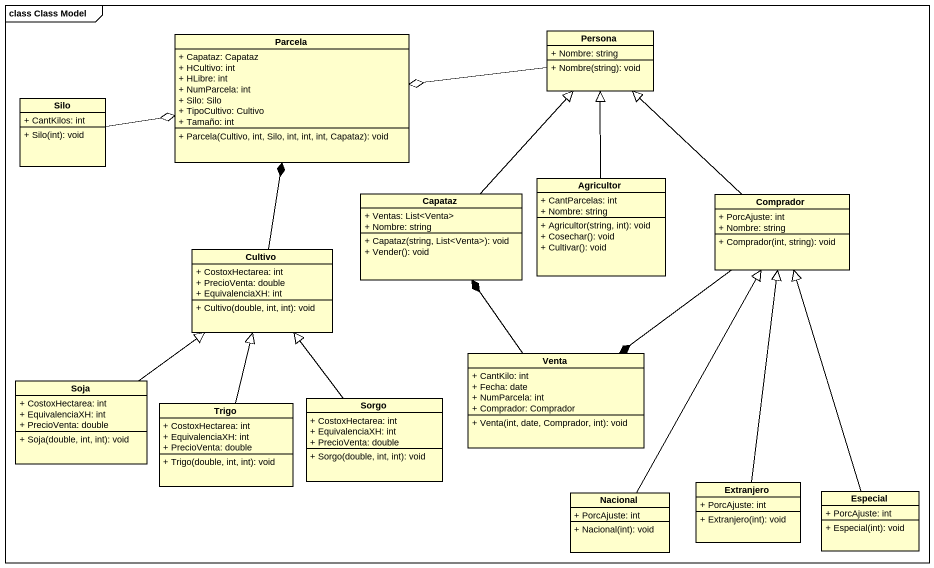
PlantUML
@startuml
mainframe class Class Model
hide circle
hide empty members
skinparam classAttributeIconSize 0
class Parcela {
  + Capataz: Capataz
  + HCultivo: int
  + HLibre: int
  + NumParcela: int
  + Silo: Silo
  + TipoCultivo: Cultivo
  + Tamaño: int
  + Parcela(Cultivo, int, Silo, int, int, int, Capataz): void
}
class Persona {
  + Nombre: string
  + Nombre(string): void
}
class Silo {
  + CantKilos: int
  + Silo(int): void
}
class Capataz {
  + Ventas: List<Venta>
  + Nombre: string
  + Capataz(string, List<Venta>): void
  + Vender(): void
}
class Agricultor {
  + CantParcelas: int
  + Nombre: string
  + Agricultor(string, int): void
  + Cosechar(): void
  + Cultivar(): void
}
class Comprador {
  + PorcAjuste: int
  + Nombre: string
  + Comprador(int, string): void
}
class Cultivo {
  + CostoxHectarea: int
  + PrecioVenta: double
  + EquivalenciaXH: int
  + Cultivo(double, int, int): void
}
class Venta {
  + CantKilo: int
  + Fecha: date
  + NumParcela: int
  + Comprador: Comprador
  + Venta(int, date, Comprador, int): void
}
class Soja {
  + CostoxHectarea: int
  + EquivalenciaXH: int
  + PrecioVenta: double
  + Soja(double, int, int): void
}
class Sorgo {
  + CostoxHectarea: int
  + EquivalenciaXH: int
  + PrecioVenta: double
  + Sorgo(double, int, int): void
}
class Trigo {
  + CostoxHectarea: int
  + EquivalenciaXH: int
  + PrecioVenta: double
  + Trigo(double, int, int): void
}
class Nacional {
  + PorcAjuste: int
  + Nacional(int): void
}
class Extranjero {
  + PorcAjuste: int
  + Extranjero(int): void
}
class Especial {
  + PorcAjuste: int
  + Especial(int): void
}
Persona -left-o Parcela
Silo -right-o Parcela
Capataz -up-|> Persona
Agricultor -up-|> Persona
Comprador -up-|> Persona
Comprador --* Venta
Cultivo -up-* Parcela
Venta -up-* Capataz
Soja -up-|> Cultivo
Sorgo -up-|> Cultivo
Trigo -up-|> Cultivo
Nacional -up-|> Comprador
Extranjero -up-|> Comprador
Especial -up-|> Comprador
@enduml
